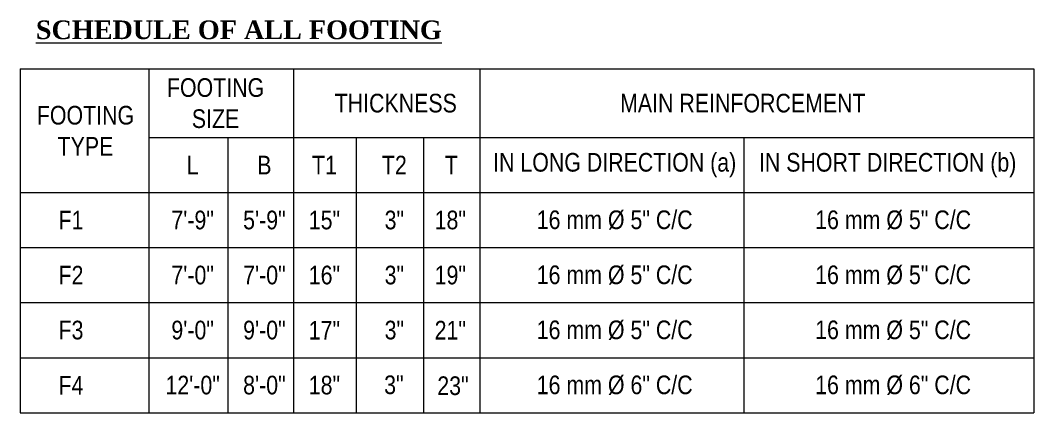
# Model space of a CAD drawing. Header units: inches. Extents: x -4010 to 65129, y -40138 to -1318.
# Drawn here: x 48200.8 to 48309.6, y -36869.6 to -36827.5 of the extents above; entities that cross this region are included whole.
import ezdxf

# ---------------------------------------------------------------- set-up
doc = ezdxf.new("R2010")
doc.units = ezdxf.units.IN
doc.header["$MEASUREMENT"] = 0
doc.layers.add('TEX', color=7, linetype='Continuous')
doc.styles.get("Standard").update_dxf_attribs({"font": 'ARIALN.TTF'})

msp = doc.modelspace()

# ---------------------------------------------------------------- linework, layer by layer
at = {"layer": 'TEX'}
for p, q in [((48200.823, -36832.683), (48214.624, -36832.683)), ((48200.823, -36832.683), (48200.823, -36840.05)), ((48214.624, -36832.683), (48223.106, -36832.683)), ((48214.624, -36832.683), (48214.624, -36840.05)), ((48223.106, -36832.683), (48230.134, -36832.683)), ((48230.134, -36832.683), (48236.848, -36832.683)), ((48230.134, -36832.683), (48230.134, -36840.05)), ((48236.848, -36832.683), (48244.096, -36832.683)), ((48244.096, -36832.683), (48250.142, -36832.683)), ((48250.142, -36832.683), (48278.434, -36832.683)), ((48250.142, -36832.683), (48250.142, -36840.05)), ((48278.434, -36832.683), (48309.554, -36832.683)), ((48309.554, -36832.683), (48309.554, -36840.05)), ((48200.823, -36840.05), (48200.823, -36845.953)), ((48214.624, -36840.05), (48223.106, -36840.05)), ((48214.624, -36840.05), (48214.624, -36845.953)), ((48223.106, -36840.05), (48230.134, -36840.05)), ((48223.106, -36840.05), (48223.106, -36845.953)), ((48230.134, -36840.05), (48236.848, -36840.05)), ((48230.134, -36840.05), (48230.134, -36845.953)), ((48236.848, -36840.05), (48244.096, -36840.05)), ((48236.848, -36840.05), (48236.848, -36845.953)), ((48244.096, -36840.05), (48250.142, -36840.05)), ((48244.096, -36840.05), (48244.096, -36845.953)), ((48250.142, -36840.05), (48278.434, -36840.05)), ((48250.142, -36840.05), (48250.142, -36845.953)), ((48278.434, -36840.05), (48309.554, -36840.05)), ((48278.434, -36840.05), (48278.434, -36845.953)), ((48309.554, -36840.05), (48309.554, -36845.953)), ((48200.823, -36845.953), (48214.624, -36845.953)), ((48200.823, -36845.953), (48200.823, -36851.856)), ((48214.624, -36845.953), (48223.106, -36845.953)), ((48214.624, -36845.953), (48214.624, -36851.856)), ((48223.106, -36845.953), (48230.134, -36845.953)), ((48223.106, -36845.953), (48223.106, -36851.856)), ((48230.134, -36845.953), (48236.848, -36845.953)), ((48230.134, -36845.953), (48230.134, -36851.856)), ((48236.848, -36845.953), (48244.096, -36845.953)), ((48236.848, -36845.953), (48236.848, -36851.856)), ((48244.096, -36845.953), (48250.142, -36845.953)), ((48244.096, -36845.953), (48244.096, -36851.856)), ((48250.142, -36845.953), (48278.434, -36845.953)), ((48250.142, -36845.953), (48250.142, -36851.856)), ((48278.434, -36845.953), (48309.554, -36845.953)), ((48278.434, -36845.953), (48278.434, -36851.856)), ((48309.554, -36845.953), (48309.554, -36851.856)), ((48200.823, -36851.856), (48214.624, -36851.856)), ((48200.823, -36851.856), (48200.823, -36857.759)), ((48214.624, -36851.856), (48223.106, -36851.856)), ((48214.624, -36851.856), (48214.624, -36857.759)), ((48223.106, -36851.856), (48230.134, -36851.856)), ((48223.106, -36851.856), (48223.106, -36857.759)), ((48230.134, -36851.856), (48236.848, -36851.856)), ((48230.134, -36851.856), (48230.134, -36857.759)), ((48236.848, -36851.856), (48244.096, -36851.856)), ((48236.848, -36851.856), (48236.848, -36857.759)), ((48244.096, -36851.856), (48250.142, -36851.856)), ((48244.096, -36851.856), (48244.096, -36857.759)), ((48250.142, -36851.856), (48278.434, -36851.856)), ((48250.142, -36851.856), (48250.142, -36857.759)), ((48278.434, -36851.856), (48309.554, -36851.856)), ((48278.434, -36851.856), (48278.434, -36857.759)), ((48309.554, -36851.856), (48309.554, -36857.759)), ((48200.823, -36857.759), (48214.624, -36857.759)), ((48200.823, -36857.759), (48200.823, -36863.662)), ((48214.624, -36857.759), (48223.106, -36857.759)), ((48214.624, -36857.759), (48214.624, -36863.662)), ((48223.106, -36857.759), (48230.134, -36857.759)), ((48223.106, -36857.759), (48223.106, -36863.662)), ((48230.134, -36857.759), (48236.848, -36857.759)), ((48230.134, -36857.759), (48230.134, -36863.662)), ((48236.848, -36857.759), (48244.096, -36857.759)), ((48236.848, -36857.759), (48236.848, -36863.662)), ((48244.096, -36857.759), (48250.142, -36857.759)), ((48244.096, -36857.759), (48244.096, -36863.662)), ((48250.142, -36857.759), (48278.434, -36857.759)), ((48250.142, -36857.759), (48250.142, -36863.662)), ((48278.434, -36857.759), (48309.554, -36857.759)), ((48278.434, -36857.759), (48278.434, -36863.662)), ((48309.554, -36857.759), (48309.554, -36863.662)), ((48200.823, -36863.662), (48214.624, -36863.662)), ((48200.823, -36863.662), (48214.624, -36863.662)), ((48200.823, -36863.662), (48200.823, -36869.565)), ((48214.624, -36863.662), (48223.106, -36863.662)), ((48214.624, -36863.662), (48223.106, -36863.662)), ((48214.624, -36863.662), (48214.624, -36869.565)), ((48223.106, -36863.662), (48230.134, -36863.662)), ((48223.106, -36863.662), (48230.134, -36863.662)), ((48223.106, -36863.662), (48223.106, -36869.565)), ((48230.134, -36863.662), (48236.848, -36863.662)), ((48230.134, -36863.662), (48236.848, -36863.662)), ((48230.134, -36863.662), (48230.134, -36869.565)), ((48236.848, -36863.662), (48244.096, -36863.662)), ((48236.848, -36863.662), (48244.096, -36863.662)), ((48236.848, -36863.662), (48236.848, -36869.565)), ((48244.096, -36863.662), (48250.142, -36863.662)), ((48244.096, -36863.662), (48250.142, -36863.662)), ((48244.096, -36863.662), (48244.096, -36869.565)), ((48250.142, -36863.662), (48278.434, -36863.662)), ((48250.142, -36863.662), (48278.434, -36863.662)), ((48250.142, -36863.662), (48250.142, -36869.565)), ((48278.434, -36863.662), (48309.554, -36863.662)), ((48278.434, -36863.662), (48309.554, -36863.662)), ((48278.434, -36863.662), (48278.434, -36869.565)), ((48309.554, -36863.662), (48309.554, -36869.565)), ((48200.823, -36869.565), (48214.624, -36869.565)), ((48214.624, -36869.565), (48223.106, -36869.565)), ((48223.106, -36869.565), (48230.134, -36869.565)), ((48230.134, -36869.565), (48236.848, -36869.565)), ((48236.848, -36869.565), (48244.096, -36869.565)), ((48244.096, -36869.565), (48250.142, -36869.565)), ((48250.142, -36869.565), (48278.434, -36869.565)), ((48278.434, -36869.565), (48309.554, -36869.565))]:
    msp.add_line(p, q, dxfattribs=at)

# ---------------------------------------------------------------- texts
for s, insert, char_height, width, attachment_point in [('{\\fTimes New Roman|b1|i0|c0|p18;\\LSCHEDULE OF ALL FOOTING}', (48202.496, -36827.49), 2, 72.7601, 1), ('FOOTING \\PSIZE', (48221.774, -36836.367), 2, 30.87337, 5), ('THICKNESS', (48241.108, -36836.367), 2, 44.51414, 5), ('MAIN REINFORCEMENT', (48278.345, -36836.367), 2, 69.83697, 5), ('FOOTING \\PTYPE', (48207.818, -36839.318), 2, 23.53059, 5), ('{\\H1.8519x;L}', (48219.317, -36843.002), 1.08, 19.20441, 5), ('{\\H1.8519x;B}', (48227.015, -36843.002), 1.08, 14.79942, 5), ('{\\H1.8519x;T1}', (48233.456, -36843.002), 1.08, 17.63726, 5), ('T2', (48240.956, -36843.002), 2, 20.4277, 5), ('T', (48247.083, -36843.002), 2, 18.90929, 5), ('IN LONG DIRECTION (a)', (48264.595, -36843.002), 2, 38.66336, 5), ('IN SHORT DIRECTION (b)', (48293.882, -36843.002), 2, 36.42462, 5), ('{\\H1.8519x;F1}', (48206.264, -36848.905), 1.08, 26.6392, 5), ('{\\H1.852x;7\'-9"}', (48219.317, -36848.905), 1.08, 19.20441, 5), ('{\\H1.852x;5\'-9"}', (48227.015, -36848.905), 1.08, 14.79942, 5), ('{\\H1.852x;15"}', (48233.456, -36848.905), 1.08, 17.63726, 5), ('{\\H1.852x;3"}', (48240.956, -36848.905), 1.08, 20.4277, 5), ('{\\H1.852x;18"}', (48246.96, -36848.905), 1.08, 18.90929, 5), ('16 mm %%C 5" C/C', (48264.595, -36848.905), 2, 38.66336, 5), ('16 mm %%C 5" C/C', (48294.467, -36848.905), 2, 37.5933, 5), ('{\\H1.852x;F2}', (48206.264, -36854.808), 1.08, 26.6392, 5), ('{\\H1.852x;7\'-0"}', (48219.317, -36854.808), 1.08, 19.20441, 5), ('{\\H1.852x;7\'-0"}', (48227.015, -36854.808), 1.08, 14.79942, 5), ('{\\H1.852x;16"}', (48233.456, -36854.808), 1.08, 17.63726, 5), ('{\\H1.852x;3"}', (48240.956, -36854.808), 1.08, 20.4277, 5), ('{\\H1.852x;19"}', (48246.96, -36854.808), 1.08, 18.90929, 5), ('16 mm %%C 5" C/C', (48264.595, -36854.808), 2, 38.66336, 5), ('16 mm %%C 5" C/C', (48294.467, -36854.808), 2, 37.5933, 5), ('{\\H1.852x;F3}', (48206.264, -36860.71), 1.08, 26.6392, 5), ('{\\H1.852x;9\'-0"}', (48219.317, -36860.71), 1.08, 19.20441, 5), ('{\\H1.852x;9\'-0"}', (48227.015, -36860.71), 1.08, 14.79942, 5), ('{\\H1.852x;17"}', (48233.456, -36860.71), 1.08, 17.63726, 5), ('{\\H1.852x;3"}', (48240.956, -36860.71), 1.08, 20.4277, 5), ('{\\H1.852x;21"}', (48246.96, -36860.71), 1.08, 18.90929, 5), ('16 mm %%C 5" C/C', (48264.595, -36860.71), 2, 38.66336, 5), ('16 mm %%C 5" C/C', (48294.467, -36860.71), 2, 37.5933, 5), ('16 mm %%C 6" C/C', (48264.595, -36866.613), 2, 38.66336, 5), ('16 mm %%C 6" C/C', (48294.467, -36866.613), 2, 37.5933, 5), ('{\\H1.852x;F4}', (48206.264, -36866.613), 1.08, 26.6392, 5), ('{\\H1.852x;12\'-0"}', (48219.317, -36866.613), 1.08, 19.20441, 5), ('{\\H1.852x;8\'-0"}', (48227.015, -36866.613), 1.08, 14.79942, 5), ('{\\H1.852x;18"}', (48233.456, -36866.613), 1.08, 17.63726, 5), ('{\\H1.852x;3"}', (48240.906, -36866.581), 1.08, 20.4277, 5), ('{\\H1.852x;23"}', (48247.244, -36866.68), 1.08, 20.4277, 5)]:
    msp.add_mtext(s, dxfattribs=dict(at, insert=insert, char_height=char_height, width=width, attachment_point=attachment_point))

doc.saveas('drawing.dxf')
